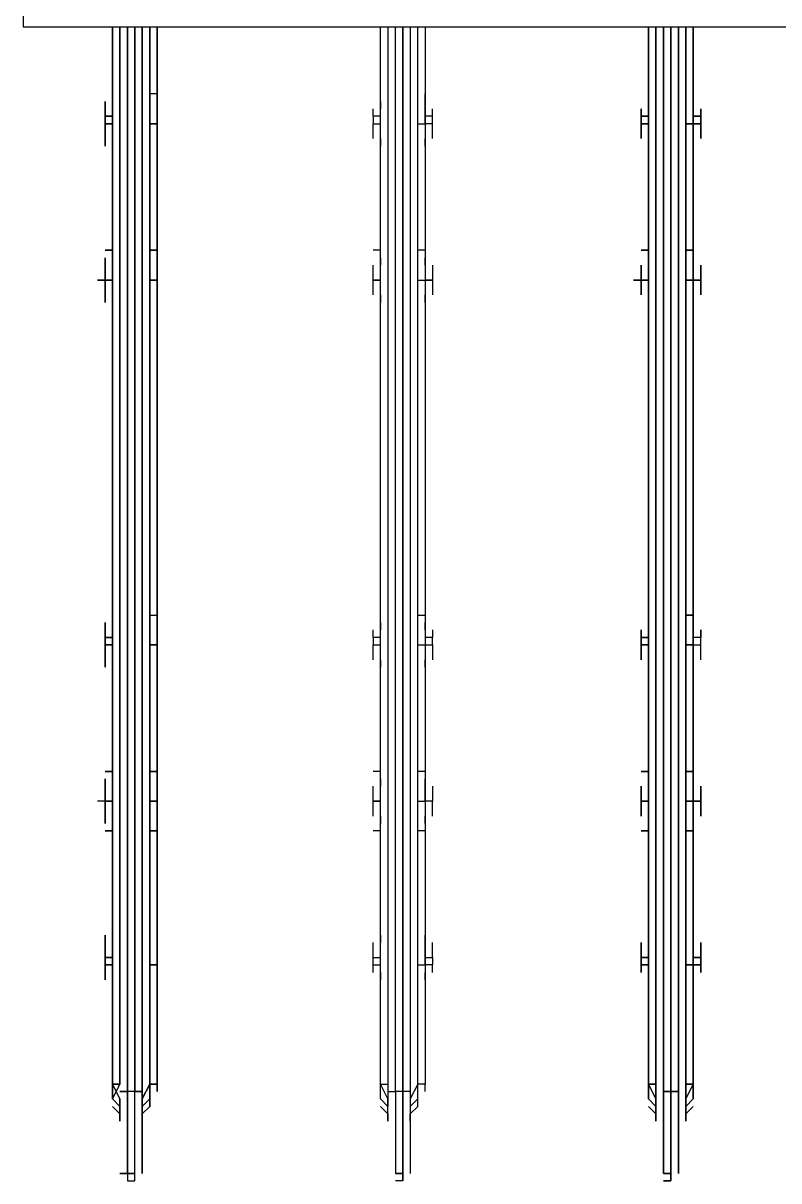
# Model space of a CAD drawing. Header units: metres. Extents: x 532250 to 532639, y 2673852 to 2674172.
# Drawn here: x 532449.1467 to 532449.2871, y 2674042.2893 to 2674042.5044 of the extents above; entities that cross this region are included whole.
import ezdxf

# ---------------------------------------------------------------- set-up
doc = ezdxf.new("R2010")
doc.units = ezdxf.units.M
doc.header["$MEASUREMENT"] = 0
doc.layers.add('IDT', color=7, linetype='Continuous')

# ---------------------------------------------------------------- blocks, each defined once
blk = doc.blocks.new('IDT')
at = {"layer": 'IDT', "color": 0, "lineweight": 25}
for p, q in [((17.66021, 15.45292), (17.66021, 15.46952)), ((17.66021, 15.46952), (17.66021, 15.45292)), ((17.66159, 15.46952), (17.66021, 15.46952)), ((17.66021, 15.46952), (17.66159, 15.46952)), ((17.66021, 15.45292), (17.66021, 15.46952)), ((17.66021, 15.46952), (17.66021, 15.45292)), ((17.66021, 15.45292), (17.66021, 15.46952)), ((17.66021, 15.46952), (17.66021, 15.45292)), ((17.66159, 15.46952), (17.66021, 15.46952)), ((17.66021, 15.46952), (17.66159, 15.46952)), ((17.66021, 15.45292), (17.66021, 15.46952)), ((17.66021, 15.46952), (17.66021, 15.45292)), ((17.71, 15.46952), (17.71, 15.45292)), ((17.71, 15.45292), (17.71, 15.46952)), ((17.71, 15.46952), (17.71138, 15.46952)), ((17.76118, 15.46952), (17.75979, 15.46952)), ((17.75979, 15.46952), (17.75979, 15.45292)), ((17.76118, 15.46952), (17.75979, 15.46952)), ((17.75979, 15.46952), (17.75979, 15.45292)), ((17.76118, 15.45292), (17.76118, 15.46952)), ((17.76118, 15.45292), (17.76118, 15.46952)), ((17.65882, 15.46813), (17.65882, 15.45292)), ((17.65882, 15.45292), (17.65882, 15.46813)), ((17.65882, 15.46813), (17.65882, 15.45292)), ((17.65882, 15.45292), (17.65882, 15.46813)), ((17.66159, 15.46813), (17.66021, 15.46813)), ((17.66021, 15.46813), (17.66159, 15.46813)), ((17.66159, 15.46813), (17.66021, 15.46813)), ((17.66021, 15.46813), (17.66159, 15.46813)), ((17.66021, 15.46813), (17.66159, 15.46813)), ((17.66021, 15.46813), (17.66159, 15.46813)), ((17.66021, 15.46813), (17.66159, 15.46813)), ((17.66021, 15.46813), (17.66159, 15.46813)), ((17.66159, 15.45292), (17.66159, 15.46813)), ((17.66159, 15.46813), (17.66159, 15.45292)), ((17.66159, 15.46813), (17.66159, 15.45292)), ((17.66159, 15.46813), (17.66159, 15.45292)), ((17.70862, 15.45292), (17.70862, 15.46813)), ((17.71138, 15.46813), (17.71, 15.46813)), ((17.71, 15.46813), (17.71138, 15.46813)), ((17.71138, 15.45292), (17.71138, 15.46813)), ((17.75841, 15.45292), (17.75841, 15.46813)), ((17.75841, 15.46813), (17.75841, 15.45292)), ((17.76118, 15.46813), (17.75979, 15.46813)), ((17.75979, 15.46813), (17.76118, 15.46813)), ((17.76118, 15.45292), (17.76118, 15.46813)), ((17.76118, 15.46813), (17.76256, 15.46813)), ((17.76256, 15.46813), (17.76118, 15.46813)), ((17.76118, 15.46813), (17.76118, 15.45292)), ((17.65744, 15.4543), (17.65744, 15.45845)), ((17.65744, 15.45845), (17.65744, 15.45707)), ((17.65744, 15.45707), (17.65744, 15.45845)), ((17.65744, 15.45845), (17.65744, 15.4543)), ((17.65744, 15.45845), (17.65744, 15.4543)), ((17.65744, 15.4543), (17.65744, 15.45845)), ((17.65744, 15.45845), (17.65744, 15.45707)), ((17.65744, 15.45707), (17.65744, 15.45845)), ((17.66297, 15.4543), (17.66297, 15.45845)), ((17.66297, 15.45845), (17.66297, 15.45707)), ((17.66297, 15.45707), (17.66297, 15.45845)), ((17.66297, 15.45845), (17.66297, 15.45707)), ((17.66297, 15.45707), (17.66297, 15.45845)), ((17.66297, 15.45845), (17.66297, 15.4543)), ((17.66297, 15.4543), (17.66297, 15.45845)), ((17.66297, 15.45845), (17.66297, 15.4543)), ((17.70862, 15.4543), (17.70862, 15.45845)), ((17.70862, 15.45845), (17.70862, 15.45707)), ((17.71277, 15.45707), (17.71277, 15.45845)), ((17.71277, 15.45845), (17.71277, 15.4543)), ((17.75841, 15.4543), (17.75841, 15.45845)), ((17.75841, 15.45845), (17.75841, 15.4543)), ((17.75841, 15.45845), (17.75841, 15.45707)), ((17.75841, 15.45707), (17.75841, 15.45845)), ((17.76256, 15.4543), (17.76256, 15.45845)), ((17.76256, 15.45845), (17.76256, 15.45707)), ((17.76256, 15.45707), (17.76256, 15.45845)), ((17.76256, 15.45845), (17.76256, 15.4543)), ((17.65744, 15.45707), (17.65606, 15.45569)), ((17.65606, 15.45569), (17.65744, 15.45707)), ((17.65744, 15.45707), (17.65606, 15.45569)), ((17.65606, 15.45569), (17.65744, 15.45707)), ((17.65744, 15.45569), (17.65606, 15.4543)), ((17.65606, 15.4543), (17.65744, 15.45569)), ((17.65744, 15.45569), (17.65606, 15.4543)), ((17.65744, 15.45569), (17.65606, 15.4543)), ((17.65744, 15.45154), (17.65744, 15.45569)), ((17.65744, 15.45569), (17.65744, 15.45154)), ((17.65744, 15.45154), (17.65744, 15.45569)), ((17.65744, 15.45154), (17.65744, 15.45569)), ((17.66297, 15.45707), (17.66436, 15.45569)), ((17.66436, 15.45569), (17.66297, 15.45707)), ((17.66297, 15.45707), (17.66436, 15.45569)), ((17.66436, 15.45569), (17.66297, 15.45707)), ((17.66297, 15.45154), (17.66297, 15.45569)), ((17.66297, 15.45569), (17.66297, 15.45154)), ((17.66297, 15.45154), (17.66297, 15.45569)), ((17.66297, 15.45569), (17.66436, 15.4543)), ((17.66436, 15.4543), (17.66297, 15.45569)), ((17.66297, 15.45569), (17.66436, 15.4543)), ((17.66436, 15.4543), (17.66297, 15.45569)), ((17.66297, 15.45569), (17.66297, 15.45154)), ((17.70862, 15.45707), (17.70723, 15.45569)), ((17.70723, 15.45569), (17.70723, 15.45154)), ((17.70862, 15.45569), (17.70723, 15.4543)), ((17.71415, 15.45569), (17.71277, 15.45707)), ((17.71277, 15.45154), (17.71277, 15.45569)), ((17.71277, 15.45569), (17.71415, 15.4543)), ((17.75841, 15.45707), (17.75703, 15.45569)), ((17.75703, 15.45569), (17.75841, 15.45707)), ((17.75703, 15.45569), (17.75703, 15.45154)), ((17.75703, 15.45154), (17.75703, 15.45569)), ((17.75703, 15.4543), (17.75841, 15.45569)), ((17.75841, 15.45569), (17.75703, 15.4543)), ((17.76256, 15.45707), (17.76394, 15.45569)), ((17.76394, 15.45569), (17.76256, 15.45707)), ((17.76256, 15.45569), (17.76394, 15.4543)), ((17.76394, 15.4543), (17.76256, 15.45569)), ((17.76256, 15.45569), (17.76394, 15.4543)), ((17.76394, 15.4543), (17.76256, 15.45569)), ((17.65606, 15.4543), (17.65606, 15.45292)), ((17.65606, 15.45154), (17.65744, 15.4543)), ((17.65744, 15.4543), (17.65606, 15.45154)), ((17.65744, 15.4543), (17.65606, 15.45154)), ((17.65606, 15.45292), (17.65606, 15.4543)), ((17.65606, 15.4543), (17.65606, 15.45292)), ((17.65606, 15.45154), (17.65744, 15.4543)), ((17.65606, 15.4543), (17.65606, 15.45292)), ((17.66436, 15.45154), (17.66297, 15.4543)), ((17.66297, 15.4543), (17.66436, 15.45154)), ((17.66436, 15.45154), (17.66297, 15.4543)), ((17.66297, 15.4543), (17.66436, 15.45154)), ((17.66436, 15.4543), (17.66436, 15.45292)), ((17.66436, 15.45292), (17.66436, 15.4543)), ((17.66436, 15.4543), (17.66436, 15.45292)), ((17.66436, 15.45292), (17.66436, 15.4543)), ((17.70723, 15.45154), (17.70862, 15.4543)), ((17.70723, 15.4543), (17.70723, 15.45292)), ((17.71277, 15.4543), (17.71415, 15.45154)), ((17.71415, 15.4543), (17.71415, 15.45292)), ((17.75703, 15.45154), (17.75841, 15.4543)), ((17.75841, 15.4543), (17.75703, 15.45154)), ((17.75703, 15.45292), (17.75703, 15.4543)), ((17.75703, 15.4543), (17.75703, 15.45292)), ((17.76394, 15.4543), (17.76256, 15.45154)), ((17.76394, 15.45154), (17.76256, 15.4543)), ((17.76256, 15.4543), (17.76394, 15.45154)), ((17.76256, 15.45154), (17.76394, 15.4543)), ((17.76394, 15.4543), (17.76394, 15.45292)), ((17.76394, 15.45292), (17.76394, 15.4543)), ((17.65606, 15.45292), (17.65606, 15.45154)), ((17.65606, 15.45154), (17.65606, 15.45292)), ((17.65606, 15.45292), (17.65606, 15.45154)), ((17.65606, 15.45292), (17.65606, 15.45154)), ((17.65606, 15.45154), (17.65606, 15.25513)), ((17.65606, 15.25513), (17.65606, 15.45154)), ((17.65606, 15.45154), (17.65606, 15.25513)), ((17.65606, 15.25513), (17.65606, 15.45154)), ((17.65606, 15.45154), (17.65744, 15.45154)), ((17.65744, 15.45154), (17.65606, 15.45154)), ((17.65606, 15.45154), (17.65744, 15.45154)), ((17.65744, 15.45154), (17.65606, 15.45154)), ((17.65744, 15.45154), (17.65744, 15.25513)), ((17.65744, 15.25513), (17.65744, 15.45154)), ((17.65744, 15.45154), (17.65744, 15.25513)), ((17.65744, 15.25513), (17.65744, 15.45154)), ((17.66021, 15.45292), (17.65882, 15.45292)), ((17.65882, 15.45292), (17.66021, 15.45292)), ((17.65882, 15.45292), (17.66021, 15.45292)), ((17.66021, 15.45292), (17.65882, 15.45292)), ((17.65882, 15.45292), (17.65882, 15.25513)), ((17.65882, 15.25513), (17.65882, 15.45292)), ((17.65882, 15.45292), (17.65882, 15.25513)), ((17.65882, 15.25513), (17.65882, 15.45292)), ((17.66159, 15.45292), (17.66021, 15.45292)), ((17.66021, 15.45292), (17.66159, 15.45292)), ((17.66021, 15.45292), (17.66159, 15.45292)), ((17.66159, 15.45292), (17.66021, 15.45292)), ((17.66021, 15.45292), (17.66159, 15.45292)), ((17.66159, 15.45292), (17.66021, 15.45292)), ((17.66021, 15.25513), (17.66021, 15.45292)), ((17.66021, 15.45292), (17.66021, 15.25513)), ((17.66021, 15.25513), (17.66021, 15.45292)), ((17.66021, 15.45292), (17.66021, 15.25513)), ((17.66159, 15.45292), (17.66021, 15.45292)), ((17.66021, 15.45292), (17.66159, 15.45292)), ((17.66021, 15.25513), (17.66021, 15.45292)), ((17.66021, 15.45292), (17.66021, 15.25513)), ((17.66021, 15.25513), (17.66021, 15.45292)), ((17.66021, 15.45292), (17.66021, 15.25513)), ((17.66159, 15.45292), (17.66159, 15.25513)), ((17.66159, 15.25513), (17.66159, 15.45292)), ((17.66159, 15.45292), (17.66159, 15.25513)), ((17.66159, 15.45292), (17.66159, 15.25513)), ((17.66436, 15.45154), (17.66297, 15.45154)), ((17.66297, 15.45154), (17.66436, 15.45154)), ((17.66436, 15.45154), (17.66297, 15.45154)), ((17.66297, 15.45154), (17.66297, 15.25513)), ((17.66297, 15.25513), (17.66297, 15.45154)), ((17.66297, 15.45154), (17.66436, 15.45154)), ((17.66297, 15.45154), (17.66297, 15.25513)), ((17.66297, 15.25513), (17.66297, 15.45154)), ((17.66436, 15.45154), (17.66436, 15.45292)), ((17.66436, 15.45292), (17.66436, 15.45154)), ((17.66436, 15.45154), (17.66436, 15.45292)), ((17.66436, 15.45292), (17.66436, 15.45154)), ((17.66436, 15.45154), (17.66436, 15.25513)), ((17.66436, 15.25513), (17.66436, 15.45154)), ((17.66436, 15.45154), (17.66436, 15.25513)), ((17.66436, 15.25513), (17.66436, 15.45154)), ((17.70585, 15.45292), (17.70585, 15.45154)), ((17.70585, 15.25513), (17.70585, 15.45154)), ((17.70585, 15.45154), (17.70723, 15.45154)), ((17.70723, 15.45154), (17.70723, 15.25513)), ((17.70862, 15.25513), (17.70862, 15.45292)), ((17.70862, 15.45292), (17.71, 15.45292)), ((17.71, 15.45292), (17.71138, 15.45292)), ((17.71, 15.25513), (17.71, 15.45292)), ((17.71, 15.45292), (17.71, 15.25513)), ((17.71277, 15.45292), (17.71138, 15.45292)), ((17.71138, 15.45292), (17.71138, 15.25513)), ((17.71415, 15.45154), (17.71277, 15.45154)), ((17.71277, 15.25513), (17.71277, 15.45154)), ((17.71415, 15.45292), (17.71415, 15.45154)), ((17.71415, 15.45154), (17.71415, 15.25513)), ((17.75564, 15.45154), (17.75564, 15.45292)), ((17.75564, 15.45292), (17.75564, 15.45154)), ((17.75564, 15.25513), (17.75564, 15.45154)), ((17.75564, 15.45154), (17.75703, 15.45154)), ((17.75703, 15.45154), (17.75564, 15.45154)), ((17.75564, 15.45154), (17.75564, 15.25513)), ((17.75703, 15.45154), (17.75703, 15.25513)), ((17.75703, 15.25513), (17.75703, 15.45154)), ((17.75841, 15.45292), (17.75841, 15.25513)), ((17.75841, 15.25513), (17.75841, 15.45292)), ((17.75841, 15.45292), (17.75979, 15.45292)), ((17.75979, 15.45292), (17.75841, 15.45292)), ((17.75979, 15.45292), (17.76118, 15.45292)), ((17.75979, 15.45292), (17.75979, 15.25513)), ((17.75979, 15.25513), (17.75979, 15.45292)), ((17.75979, 15.45292), (17.76118, 15.45292)), ((17.76118, 15.25513), (17.76118, 15.45292)), ((17.76118, 15.45292), (17.76256, 15.45292)), ((17.76256, 15.45292), (17.76118, 15.45292)), ((17.76118, 15.45292), (17.76118, 15.25513)), ((17.76118, 15.45292), (17.76118, 15.25513)), ((17.76118, 15.25513), (17.76118, 15.45292)), ((17.76256, 15.45154), (17.76394, 15.45154)), ((17.76394, 15.45154), (17.76256, 15.45154)), ((17.76256, 15.45154), (17.76256, 15.25513)), ((17.76256, 15.25513), (17.76256, 15.45154)), ((17.76394, 15.45154), (17.76394, 15.45292)), ((17.76394, 15.45292), (17.76394, 15.45154)), ((17.76394, 15.45154), (17.76394, 15.25513)), ((17.76394, 15.25513), (17.76394, 15.45154)), ((17.65606, 15.42941), (17.65606, 15.43355)), ((17.65606, 15.43355), (17.65606, 15.42941)), ((17.65606, 15.42941), (17.65606, 15.43355)), ((17.65606, 15.43355), (17.65606, 15.42941)), ((17.65606, 15.43079), (17.65606, 15.43217)), ((17.65606, 15.43217), (17.65606, 15.43079)), ((17.65606, 15.43079), (17.65606, 15.43217)), ((17.65606, 15.43217), (17.65606, 15.43079)), ((17.66436, 15.42941), (17.66436, 15.43355)), ((17.66436, 15.43355), (17.66436, 15.42941)), ((17.66436, 15.42941), (17.66436, 15.43355)), ((17.66436, 15.43355), (17.66436, 15.42941)), ((17.66436, 15.43217), (17.66436, 15.43079)), ((17.66436, 15.43079), (17.66436, 15.43217)), ((17.66436, 15.43217), (17.66436, 15.43079)), ((17.66436, 15.43079), (17.66436, 15.43217)), ((17.70585, 15.42941), (17.70585, 15.43355)), ((17.70585, 15.43217), (17.70585, 15.43079)), ((17.71415, 15.43355), (17.71415, 15.42941)), ((17.71415, 15.43079), (17.71415, 15.43217)), ((17.75564, 15.43355), (17.75564, 15.42941)), ((17.75564, 15.42941), (17.75564, 15.43355)), ((17.75564, 15.43079), (17.75564, 15.43217)), ((17.75564, 15.43217), (17.75564, 15.43079)), ((17.76394, 15.42941), (17.76394, 15.43355)), ((17.76394, 15.43355), (17.76394, 15.42941)), ((17.76533, 15.43217), (17.76533, 15.43079)), ((17.76533, 15.43079), (17.76533, 15.43217)), ((17.65467, 15.42941), (17.65467, 15.43079)), ((17.65467, 15.43079), (17.65467, 15.42941)), ((17.65467, 15.43079), (17.65467, 15.42941)), ((17.65467, 15.42941), (17.65467, 15.43079)), ((17.66574, 15.42941), (17.66574, 15.43079)), ((17.66574, 15.43079), (17.66574, 15.42941)), ((17.66574, 15.42941), (17.66574, 15.43079)), ((17.66574, 15.43079), (17.66574, 15.42941)), ((17.70447, 15.43079), (17.70447, 15.42941)), ((17.71553, 15.43079), (17.71553, 15.42941)), ((17.75564, 15.43079), (17.75564, 15.42941)), ((17.75564, 15.42941), (17.75564, 15.43079)), ((17.76533, 15.43079), (17.76533, 15.42941)), ((17.76533, 15.42941), (17.76533, 15.43079)), ((17.65467, 15.42941), (17.65467, 15.42802)), ((17.65467, 15.42802), (17.65467, 15.42941)), ((17.65606, 15.42941), (17.65467, 15.42941)), ((17.65467, 15.42941), (17.65606, 15.42941)), ((17.65467, 15.42941), (17.65606, 15.42941)), ((17.65606, 15.42941), (17.65467, 15.42941)), ((17.65467, 15.42941), (17.65467, 15.42802)), ((17.65467, 15.42802), (17.65467, 15.42941)), ((17.65467, 15.42802), (17.65606, 15.42802)), ((17.65606, 15.42802), (17.65467, 15.42802)), ((17.65467, 15.42526), (17.65467, 15.42802)), ((17.65467, 15.42802), (17.65467, 15.42526)), ((17.65467, 15.42802), (17.65606, 15.42802)), ((17.65606, 15.42802), (17.65467, 15.42802)), ((17.65467, 15.42526), (17.65467, 15.42802)), ((17.65467, 15.42802), (17.65467, 15.42526)), ((17.65606, 15.42387), (17.65606, 15.42941)), ((17.65606, 15.42941), (17.65606, 15.42802)), ((17.65606, 15.42387), (17.65606, 15.42941)), ((17.65606, 15.42941), (17.65744, 15.42941)), ((17.65744, 15.42941), (17.65606, 15.42941)), ((17.65606, 15.42941), (17.65606, 15.42802)), ((17.65606, 15.42802), (17.65606, 15.42387)), ((17.65606, 15.42802), (17.65606, 15.42387)), ((17.66436, 15.42387), (17.66436, 15.42941)), ((17.66436, 15.42941), (17.66436, 15.42387)), ((17.66436, 15.42802), (17.66436, 15.42941)), ((17.66436, 15.42941), (17.66574, 15.42941)), ((17.66574, 15.42941), (17.66436, 15.42941)), ((17.66436, 15.42941), (17.66574, 15.42941)), ((17.66574, 15.42941), (17.66436, 15.42941)), ((17.66436, 15.42941), (17.66436, 15.42802)), ((17.66436, 15.42802), (17.66574, 15.42802)), ((17.66574, 15.42802), (17.66436, 15.42802)), ((17.66436, 15.42802), (17.66574, 15.42802)), ((17.66574, 15.42802), (17.66436, 15.42802)), ((17.66436, 15.42802), (17.66436, 15.42387)), ((17.66436, 15.42387), (17.66436, 15.42802)), ((17.66574, 15.42802), (17.66574, 15.42941)), ((17.66574, 15.42941), (17.66574, 15.42802)), ((17.66574, 15.42802), (17.66574, 15.42941)), ((17.66574, 15.42941), (17.66574, 15.42802)), ((17.66574, 15.42526), (17.66574, 15.42802)), ((17.66574, 15.42802), (17.66574, 15.42526)), ((17.66574, 15.42526), (17.66574, 15.42802)), ((17.66574, 15.42802), (17.66574, 15.42526)), ((17.70447, 15.42941), (17.70585, 15.42941)), ((17.70447, 15.42802), (17.70447, 15.42941)), ((17.70585, 15.42802), (17.70447, 15.42802)), ((17.70447, 15.42802), (17.70447, 15.42526)), ((17.70723, 15.42941), (17.70585, 15.42941)), ((17.70585, 15.42941), (17.70585, 15.42802)), ((17.70585, 15.42802), (17.70585, 15.42387)), ((17.71415, 15.42941), (17.71415, 15.42802)), ((17.71553, 15.42941), (17.71415, 15.42941)), ((17.71415, 15.42802), (17.71415, 15.42387)), ((17.71553, 15.42802), (17.71415, 15.42802)), ((17.71553, 15.42941), (17.71553, 15.42802)), ((17.71553, 15.42802), (17.71553, 15.42526)), ((17.75564, 15.42941), (17.75564, 15.42526)), ((17.75564, 15.42802), (17.75564, 15.42941)), ((17.75564, 15.42941), (17.75703, 15.42941)), ((17.75703, 15.42941), (17.75564, 15.42941)), ((17.75564, 15.42802), (17.75564, 15.42941)), ((17.75564, 15.42941), (17.75564, 15.42802)), ((17.75564, 15.42387), (17.75564, 15.42802)), ((17.75564, 15.42526), (17.75564, 15.42802)), ((17.75564, 15.42802), (17.75564, 15.42387)), ((17.76394, 15.42387), (17.76394, 15.42941)), ((17.76394, 15.42941), (17.76394, 15.42387)), ((17.76533, 15.42941), (17.76394, 15.42941)), ((17.76394, 15.42941), (17.76533, 15.42941)), ((17.76394, 15.42802), (17.76533, 15.42802)), ((17.76533, 15.42802), (17.76394, 15.42802)), ((17.76533, 15.42802), (17.76533, 15.42941)), ((17.76533, 15.42941), (17.76533, 15.42802)), ((17.76533, 15.42526), (17.76533, 15.42802)), ((17.76533, 15.42802), (17.76533, 15.42526)), ((17.65606, 15.42387), (17.65606, 15.42526)), ((17.65606, 15.42526), (17.65606, 15.42387)), ((17.65606, 15.42387), (17.65606, 15.42526)), ((17.65606, 15.42526), (17.65606, 15.42387)), ((17.66436, 15.42387), (17.66436, 15.42526)), ((17.66436, 15.42526), (17.66436, 15.42387)), ((17.66436, 15.42387), (17.66436, 15.42526)), ((17.66436, 15.42526), (17.66436, 15.42387)), ((17.70585, 15.42387), (17.70585, 15.42526)), ((17.71415, 15.42387), (17.71415, 15.42526)), ((17.75564, 15.42526), (17.75564, 15.42387)), ((17.75564, 15.42387), (17.75564, 15.42526)), ((17.76533, 15.42526), (17.76533, 15.42387)), ((17.76533, 15.42387), (17.76533, 15.42526)), ((17.65744, 15.40451), (17.65606, 15.40451)), ((17.65606, 15.40451), (17.65744, 15.40451)), ((17.65744, 15.40451), (17.65606, 15.40451)), ((17.65606, 15.40451), (17.65744, 15.40451)), ((17.66574, 15.40451), (17.66436, 15.40451)), ((17.66436, 15.40451), (17.66574, 15.40451)), ((17.66574, 15.40451), (17.66436, 15.40451)), ((17.66436, 15.40451), (17.66574, 15.40451)), ((17.70585, 15.40451), (17.70723, 15.40451)), ((17.71415, 15.40451), (17.71553, 15.40451)), ((17.75703, 15.40451), (17.75564, 15.40451)), ((17.75564, 15.40451), (17.75703, 15.40451)), ((17.76533, 15.40451), (17.76394, 15.40451)), ((17.76394, 15.40451), (17.76533, 15.40451)), ((17.65606, 15.39898), (17.65606, 15.40313)), ((17.65606, 15.40313), (17.65606, 15.40174)), ((17.65606, 15.40174), (17.65606, 15.40313)), ((17.65606, 15.40313), (17.65606, 15.39898)), ((17.65606, 15.39898), (17.65606, 15.40313)), ((17.65606, 15.40313), (17.65606, 15.40174)), ((17.65606, 15.40174), (17.65606, 15.40313)), ((17.65606, 15.40313), (17.65606, 15.39898)), ((17.66436, 15.40313), (17.66436, 15.40174)), ((17.66436, 15.40174), (17.66436, 15.40313)), ((17.66436, 15.40313), (17.66436, 15.39898)), ((17.66436, 15.39898), (17.66436, 15.40313)), ((17.66436, 15.40174), (17.66436, 15.40313)), ((17.66436, 15.39898), (17.66436, 15.40313)), ((17.66436, 15.40313), (17.66436, 15.39898)), ((17.66436, 15.40174), (17.66436, 15.40313)), ((17.70585, 15.39898), (17.70585, 15.40313)), ((17.70585, 15.40313), (17.70585, 15.40174)), ((17.71415, 15.40174), (17.71415, 15.40313)), ((17.71415, 15.40313), (17.71415, 15.39898)), ((17.75564, 15.39898), (17.75564, 15.40313)), ((17.75564, 15.40313), (17.75564, 15.40174)), ((17.75564, 15.40174), (17.75564, 15.40313)), ((17.75564, 15.40313), (17.75564, 15.39898)), ((17.76394, 15.39898), (17.76394, 15.40313)), ((17.76394, 15.40313), (17.76394, 15.39898)), ((17.76533, 15.40174), (17.76533, 15.40313)), ((17.76533, 15.40313), (17.76533, 15.40174)), ((17.65467, 15.39898), (17.65467, 15.40174)), ((17.65467, 15.40174), (17.65467, 15.39898)), ((17.65467, 15.39898), (17.65467, 15.40174)), ((17.65467, 15.40174), (17.65467, 15.39898)), ((17.66574, 15.40174), (17.66574, 15.39898)), ((17.66574, 15.39898), (17.66574, 15.40174)), ((17.66574, 15.40174), (17.66574, 15.39898)), ((17.66574, 15.40174), (17.66574, 15.39898)), ((17.70447, 15.40174), (17.70447, 15.39898)), ((17.71553, 15.40174), (17.71553, 15.39898)), ((17.75564, 15.40174), (17.75564, 15.39898)), ((17.75564, 15.39898), (17.75564, 15.40174)), ((17.76533, 15.39898), (17.76533, 15.40174)), ((17.76533, 15.40174), (17.76533, 15.39898)), ((17.65467, 15.39621), (17.65467, 15.39898)), ((17.65467, 15.39898), (17.65606, 15.39898)), ((17.65606, 15.39898), (17.65467, 15.39898)), ((17.65467, 15.39898), (17.65467, 15.39621)), ((17.65606, 15.39898), (17.65467, 15.39898)), ((17.65467, 15.39898), (17.65606, 15.39898)), ((17.65467, 15.39621), (17.65467, 15.39898)), ((17.65467, 15.39898), (17.65606, 15.39898)), ((17.65606, 15.39898), (17.65467, 15.39898)), ((17.65467, 15.39898), (17.65467, 15.39621)), ((17.65606, 15.39898), (17.65467, 15.39898)), ((17.65467, 15.39898), (17.65606, 15.39898)), ((17.65606, 15.39898), (17.65606, 15.39483)), ((17.65606, 15.39483), (17.65606, 15.39898)), ((17.65606, 15.39898), (17.65744, 15.39898)), ((17.65744, 15.39898), (17.65606, 15.39898)), ((17.65606, 15.39898), (17.65744, 15.39898)), ((17.65744, 15.39898), (17.65606, 15.39898)), ((17.65606, 15.39483), (17.65606, 15.39898)), ((17.65606, 15.39898), (17.65606, 15.39483)), ((17.66436, 15.39898), (17.66574, 15.39898)), ((17.66574, 15.39898), (17.66436, 15.39898)), ((17.66436, 15.39898), (17.66436, 15.39483)), ((17.66436, 15.39898), (17.66574, 15.39898)), ((17.66436, 15.39483), (17.66436, 15.39898)), ((17.66574, 15.39898), (17.66436, 15.39898)), ((17.66436, 15.39898), (17.66574, 15.39898)), ((17.66574, 15.39898), (17.66436, 15.39898)), ((17.66436, 15.39898), (17.66574, 15.39898)), ((17.66574, 15.39898), (17.66436, 15.39898)), ((17.66436, 15.39898), (17.66436, 15.39483)), ((17.66436, 15.39483), (17.66436, 15.39898)), ((17.66436, 15.39898), (17.66574, 15.39898)), ((17.66574, 15.39898), (17.66436, 15.39898)), ((17.66574, 15.39898), (17.66436, 15.39898)), ((17.66574, 15.39898), (17.66436, 15.39898)), ((17.66574, 15.39898), (17.66574, 15.39621)), ((17.66574, 15.39898), (17.66574, 15.39621)), ((17.66574, 15.39621), (17.66574, 15.39898)), ((17.66574, 15.39898), (17.66574, 15.39621)), ((17.70447, 15.39898), (17.70585, 15.39898)), ((17.70447, 15.39621), (17.70447, 15.39898)), ((17.70447, 15.39898), (17.70585, 15.39898)), ((17.70723, 15.39898), (17.70585, 15.39898)), ((17.70585, 15.39898), (17.70585, 15.39483)), ((17.71415, 15.39898), (17.71415, 15.39483)), ((17.71553, 15.39898), (17.71415, 15.39898)), ((17.71415, 15.39898), (17.71553, 15.39898)), ((17.71553, 15.39898), (17.71415, 15.39898)), ((17.71553, 15.39898), (17.71553, 15.39621)), ((17.75564, 15.39898), (17.75703, 15.39898)), ((17.75703, 15.39898), (17.75564, 15.39898)), ((17.75564, 15.39898), (17.75703, 15.39898)), ((17.75703, 15.39898), (17.75564, 15.39898)), ((17.75564, 15.39898), (17.75564, 15.39621)), ((17.75564, 15.39483), (17.75564, 15.39898)), ((17.75703, 15.39898), (17.75564, 15.39898)), ((17.75564, 15.39898), (17.75703, 15.39898)), ((17.75703, 15.39898), (17.75564, 15.39898)), ((17.75564, 15.39898), (17.75564, 15.39483)), ((17.75564, 15.39621), (17.75564, 15.39898)), ((17.76394, 15.39898), (17.76533, 15.39898)), ((17.76533, 15.39898), (17.76394, 15.39898)), ((17.76394, 15.39898), (17.76394, 15.39483)), ((17.76394, 15.39483), (17.76394, 15.39898)), ((17.76394, 15.39898), (17.76533, 15.39898)), ((17.76533, 15.39898), (17.76394, 15.39898)), ((17.76394, 15.39898), (17.76533, 15.39898)), ((17.76533, 15.39898), (17.76533, 15.39621)), ((17.76533, 15.39621), (17.76533, 15.39898)), ((17.76533, 15.39898), (17.76671, 15.39898)), ((17.65606, 15.39483), (17.65606, 15.39621)), ((17.65606, 15.39621), (17.65606, 15.39483)), ((17.65606, 15.39483), (17.65606, 15.39621)), ((17.65606, 15.39621), (17.65606, 15.39483)), ((17.66436, 15.39483), (17.66436, 15.39621)), ((17.66436, 15.39483), (17.66436, 15.39621)), ((17.66436, 15.39483), (17.66436, 15.39621)), ((17.66436, 15.39483), (17.66436, 15.39621)), ((17.70585, 15.39483), (17.70585, 15.39621)), ((17.71415, 15.39483), (17.71415, 15.39621)), ((17.75564, 15.39621), (17.75564, 15.39483)), ((17.75564, 15.39483), (17.75564, 15.39621)), ((17.76533, 15.39621), (17.76533, 15.39483)), ((17.76533, 15.39483), (17.76533, 15.39621)), ((17.65744, 15.39344), (17.65606, 15.39344)), ((17.65606, 15.39344), (17.65744, 15.39344)), ((17.65744, 15.39344), (17.65606, 15.39344)), ((17.65606, 15.39344), (17.65744, 15.39344)), ((17.66574, 15.39344), (17.66436, 15.39344)), ((17.66436, 15.39344), (17.66574, 15.39344)), ((17.66574, 15.39344), (17.66436, 15.39344)), ((17.66436, 15.39344), (17.66574, 15.39344)), ((17.70585, 15.39344), (17.70723, 15.39344)), ((17.71415, 15.39344), (17.71553, 15.39344)), ((17.75703, 15.39344), (17.75564, 15.39344)), ((17.75564, 15.39344), (17.75703, 15.39344)), ((17.76533, 15.39344), (17.76394, 15.39344)), ((17.76394, 15.39344), (17.76533, 15.39344)), ((17.65606, 15.36993), (17.65606, 15.37408)), ((17.65606, 15.37408), (17.65606, 15.3727)), ((17.65606, 15.3727), (17.65606, 15.37408)), ((17.65606, 15.37408), (17.65606, 15.3727)), ((17.65606, 15.37408), (17.65606, 15.3727)), ((17.65606, 15.36993), (17.65606, 15.37408)), ((17.65606, 15.36993), (17.65606, 15.37408)), ((17.65606, 15.37408), (17.65606, 15.36993)), ((17.66436, 15.37408), (17.66436, 15.3727)), ((17.66436, 15.3727), (17.66436, 15.37408)), ((17.66436, 15.37408), (17.66436, 15.36993)), ((17.66436, 15.3644), (17.66436, 15.37408)), ((17.66436, 15.37408), (17.66436, 15.3727)), ((17.66436, 15.3727), (17.66436, 15.37408)), ((17.66436, 15.37408), (17.66436, 15.36993)), ((17.66436, 15.3644), (17.66436, 15.37408)), ((17.70585, 15.36993), (17.70585, 15.37408)), ((17.70585, 15.37408), (17.70585, 15.3727)), ((17.71415, 15.3727), (17.71415, 15.37408)), ((17.71415, 15.37408), (17.71415, 15.36993)), ((17.75564, 15.36993), (17.75564, 15.37408)), ((17.75564, 15.37408), (17.75564, 15.3727)), ((17.75564, 15.3727), (17.75564, 15.37408)), ((17.75564, 15.37408), (17.75564, 15.36993)), ((17.76394, 15.36993), (17.76394, 15.37408)), ((17.76394, 15.37408), (17.76394, 15.36993)), ((17.76533, 15.3727), (17.76533, 15.37408)), ((17.76533, 15.37408), (17.76533, 15.3727)), ((17.65467, 15.3727), (17.65467, 15.36993)), ((17.65467, 15.3727), (17.65467, 15.36993)), ((17.65467, 15.3727), (17.65467, 15.36993)), ((17.65467, 15.3727), (17.65467, 15.36993)), ((17.66574, 15.36993), (17.66574, 15.3727)), ((17.66574, 15.3727), (17.66574, 15.36993)), ((17.66574, 15.36993), (17.66574, 15.3727)), ((17.66574, 15.3727), (17.66574, 15.36993)), ((17.70447, 15.36993), (17.70447, 15.3727)), ((17.71553, 15.3727), (17.71553, 15.36993)), ((17.75564, 15.3727), (17.75564, 15.36993)), ((17.75564, 15.36993), (17.75564, 15.3727)), ((17.76533, 15.36993), (17.76533, 15.3727)), ((17.76533, 15.3727), (17.76533, 15.36993)), ((17.65467, 15.36993), (17.65467, 15.36855)), ((17.65606, 15.36993), (17.65467, 15.36993)), ((17.65606, 15.36993), (17.65467, 15.36993)), ((17.65467, 15.36993), (17.65467, 15.36855)), ((17.65606, 15.36993), (17.65467, 15.36993)), ((17.65467, 15.36993), (17.65467, 15.36855)), ((17.65606, 15.36993), (17.65467, 15.36993)), ((17.65467, 15.36993), (17.65467, 15.36855)), ((17.65606, 15.36855), (17.65606, 15.36993)), ((17.65606, 15.36993), (17.65744, 15.36993)), ((17.65606, 15.36855), (17.65606, 15.36993)), ((17.65606, 15.36993), (17.65744, 15.36993)), ((17.65606, 15.36855), (17.65606, 15.36993)), ((17.65744, 15.36993), (17.65606, 15.36993)), ((17.65606, 15.36993), (17.65744, 15.36993)), ((17.65606, 15.36855), (17.65606, 15.36993)), ((17.66436, 15.36993), (17.66436, 15.3644)), ((17.66436, 15.36993), (17.66574, 15.36993)), ((17.66574, 15.36993), (17.66436, 15.36993)), ((17.66436, 15.36993), (17.66436, 15.3644)), ((17.66436, 15.36993), (17.66574, 15.36993)), ((17.66574, 15.36993), (17.66436, 15.36993)), ((17.66574, 15.36993), (17.66574, 15.36855)), ((17.66574, 15.36855), (17.66574, 15.36993)), ((17.66574, 15.36993), (17.66574, 15.36855)), ((17.66574, 15.36855), (17.66574, 15.36993)), ((17.70585, 15.36993), (17.70447, 15.36993)), ((17.70447, 15.36993), (17.70447, 15.36855)), ((17.70723, 15.36993), (17.70585, 15.36993)), ((17.70585, 15.36855), (17.70585, 15.36993)), ((17.71415, 15.36993), (17.71415, 15.3644)), ((17.71553, 15.36993), (17.71415, 15.36993)), ((17.71553, 15.36855), (17.71553, 15.36993)), ((17.75564, 15.36993), (17.75564, 15.36855)), ((17.75564, 15.36855), (17.75564, 15.36993)), ((17.75564, 15.36993), (17.75703, 15.36993)), ((17.75703, 15.36993), (17.75564, 15.36993)), ((17.75564, 15.36855), (17.75564, 15.36993)), ((17.75564, 15.36993), (17.75703, 15.36993)), ((17.75703, 15.36993), (17.75564, 15.36993)), ((17.75564, 15.36993), (17.75564, 15.36855)), ((17.76394, 15.3644), (17.76394, 15.36993)), ((17.76394, 15.36993), (17.76394, 15.36855)), ((17.76394, 15.36993), (17.76533, 15.36993)), ((17.76533, 15.36993), (17.76394, 15.36993)), ((17.76533, 15.36855), (17.76533, 15.36993)), ((17.76533, 15.36993), (17.76533, 15.36855)), ((17.65467, 15.36855), (17.65606, 15.36855)), ((17.65467, 15.36716), (17.65467, 15.36855)), ((17.65467, 15.36855), (17.65467, 15.36716)), ((17.65467, 15.36855), (17.65606, 15.36855)), ((17.65467, 15.36855), (17.65606, 15.36855)), ((17.65467, 15.36716), (17.65467, 15.36855)), ((17.65467, 15.36855), (17.65467, 15.36716)), ((17.65467, 15.36855), (17.65606, 15.36855)), ((17.65606, 15.36855), (17.65606, 15.3644)), ((17.65606, 15.3644), (17.65606, 15.36855)), ((17.65606, 15.36855), (17.65606, 15.3644)), ((17.65606, 15.3644), (17.65606, 15.36855)), ((17.66574, 15.36855), (17.66436, 15.36855)), ((17.66436, 15.36855), (17.66574, 15.36855)), ((17.66574, 15.36855), (17.66436, 15.36855)), ((17.66436, 15.36855), (17.66574, 15.36855)), ((17.66574, 15.36716), (17.66574, 15.36855)), ((17.66574, 15.36855), (17.66574, 15.36716)), ((17.66574, 15.36716), (17.66574, 15.36855)), ((17.66574, 15.36855), (17.66574, 15.36716)), ((17.70447, 15.36716), (17.70447, 15.36855)), ((17.70447, 15.36855), (17.70585, 15.36855)), ((17.70585, 15.3644), (17.70585, 15.36855)), ((17.71415, 15.36855), (17.71553, 15.36855)), ((17.71553, 15.36855), (17.71553, 15.36716)), ((17.75564, 15.3644), (17.75564, 15.36855)), ((17.75564, 15.36855), (17.75564, 15.36716)), ((17.75564, 15.36716), (17.75564, 15.36855)), ((17.75564, 15.36855), (17.75564, 15.3644)), ((17.76394, 15.36855), (17.76394, 15.3644)), ((17.76533, 15.36855), (17.76394, 15.36855)), ((17.76394, 15.36855), (17.76533, 15.36855)), ((17.76533, 15.36716), (17.76533, 15.36855)), ((17.76533, 15.36855), (17.76533, 15.36716)), ((17.65606, 15.36578), (17.65606, 15.36716)), ((17.65606, 15.36716), (17.65606, 15.36578)), ((17.65606, 15.36578), (17.65606, 15.36716)), ((17.65606, 15.36716), (17.65606, 15.36578)), ((17.66436, 15.36716), (17.66436, 15.36578)), ((17.66436, 15.36578), (17.66436, 15.36716)), ((17.66436, 15.36716), (17.66436, 15.36578)), ((17.66436, 15.36578), (17.66436, 15.36716)), ((17.70585, 15.36716), (17.70585, 15.36578)), ((17.71415, 15.36578), (17.71415, 15.36716)), ((17.75564, 15.36716), (17.75564, 15.36578)), ((17.75564, 15.36578), (17.75564, 15.36716)), ((17.76533, 15.36716), (17.76533, 15.36578)), ((17.76533, 15.36578), (17.76533, 15.36716)), ((17.65606, 15.3644), (17.65744, 15.3644)), ((17.65744, 15.3644), (17.65606, 15.3644)), ((17.65606, 15.3644), (17.65744, 15.3644)), ((17.65744, 15.3644), (17.65606, 15.3644)), ((17.70723, 15.3644), (17.70585, 15.3644)), ((17.75703, 15.3644), (17.75564, 15.3644)), ((17.65606, 15.30769), (17.65606, 15.30216)), ((17.65606, 15.30216), (17.65606, 15.30769)), ((17.65606, 15.30769), (17.65606, 15.30216)), ((17.65606, 15.30216), (17.65606, 15.30769)), ((17.66436, 15.30216), (17.66436, 15.30769)), ((17.66436, 15.30769), (17.66436, 15.30216)), ((17.66436, 15.30216), (17.66436, 15.30769)), ((17.66436, 15.30769), (17.66436, 15.30216)), ((17.70585, 15.30216), (17.70585, 15.30769)), ((17.71415, 15.30769), (17.71415, 15.30216)), ((17.75564, 15.30216), (17.75564, 15.30769)), ((17.75564, 15.30769), (17.75564, 15.30216)), ((17.76394, 15.30216), (17.76394, 15.30769)), ((17.76394, 15.30769), (17.76394, 15.30216)), ((17.65606, 15.30492), (17.65606, 15.3063)), ((17.65606, 15.3063), (17.65606, 15.30492)), ((17.65606, 15.30492), (17.65606, 15.3063)), ((17.65606, 15.3063), (17.65606, 15.30492)), ((17.66436, 15.3063), (17.66436, 15.30492)), ((17.66436, 15.30492), (17.66436, 15.3063)), ((17.66436, 15.3063), (17.66436, 15.30492)), ((17.66436, 15.30492), (17.66436, 15.3063)), ((17.70585, 15.3063), (17.70585, 15.30492)), ((17.71415, 15.30492), (17.71415, 15.3063)), ((17.75564, 15.30492), (17.75564, 15.3063)), ((17.75564, 15.3063), (17.75564, 15.30492)), ((17.76533, 15.30492), (17.76533, 15.3063)), ((17.76533, 15.3063), (17.76533, 15.30492)), ((17.65467, 15.30216), (17.65467, 15.30492)), ((17.65467, 15.30492), (17.65467, 15.30216)), ((17.65467, 15.30216), (17.65467, 15.30492)), ((17.65467, 15.30492), (17.65467, 15.30216)), ((17.66574, 15.30216), (17.66574, 15.30492)), ((17.66574, 15.30492), (17.66574, 15.30216)), ((17.66574, 15.30216), (17.66574, 15.30492)), ((17.66574, 15.30492), (17.66574, 15.30216)), ((17.70447, 15.30216), (17.70447, 15.30492)), ((17.71553, 15.30492), (17.71553, 15.30216)), ((17.75564, 15.30492), (17.75564, 15.30216)), ((17.75564, 15.30216), (17.75564, 15.30492)), ((17.76533, 15.30216), (17.76533, 15.30492)), ((17.76533, 15.30492), (17.76533, 15.30216)), ((17.65467, 15.29939), (17.65467, 15.30216)), ((17.65467, 15.30216), (17.65467, 15.29939)), ((17.65606, 15.30216), (17.65467, 15.30216)), ((17.65467, 15.30216), (17.65606, 15.30216)), ((17.65606, 15.30216), (17.65467, 15.30216)), ((17.65467, 15.30216), (17.65467, 15.29939)), ((17.65467, 15.29939), (17.65467, 15.30216)), ((17.65467, 15.30216), (17.65606, 15.30216)), ((17.65606, 15.30216), (17.65467, 15.30216)), ((17.65467, 15.30216), (17.65606, 15.30216)), ((17.65606, 15.30216), (17.65467, 15.30216)), ((17.65467, 15.30216), (17.65606, 15.30216)), ((17.65606, 15.29801), (17.65606, 15.30216)), ((17.65606, 15.30216), (17.65744, 15.30216)), ((17.65744, 15.30216), (17.65606, 15.30216)), ((17.65606, 15.30216), (17.65606, 15.29801)), ((17.65606, 15.30216), (17.65744, 15.30216)), ((17.65744, 15.30216), (17.65606, 15.30216)), ((17.65606, 15.30216), (17.65606, 15.29801)), ((17.65606, 15.29801), (17.65606, 15.30216)), ((17.65606, 15.30216), (17.65744, 15.30216)), ((17.65744, 15.30216), (17.65606, 15.30216)), ((17.66574, 15.30216), (17.66436, 15.30216)), ((17.66436, 15.30216), (17.66574, 15.30216)), ((17.66574, 15.30216), (17.66436, 15.30216)), ((17.66436, 15.30216), (17.66436, 15.29801)), ((17.66436, 15.29801), (17.66436, 15.30216)), ((17.66436, 15.30216), (17.66574, 15.30216)), ((17.66574, 15.30216), (17.66436, 15.30216)), ((17.66436, 15.30216), (17.66574, 15.30216)), ((17.66436, 15.30216), (17.66574, 15.30216)), ((17.66574, 15.30216), (17.66436, 15.30216)), ((17.66436, 15.30216), (17.66436, 15.29801)), ((17.66436, 15.29801), (17.66436, 15.30216)), ((17.66436, 15.30216), (17.66574, 15.30216)), ((17.66574, 15.30216), (17.66436, 15.30216)), ((17.66574, 15.30216), (17.66574, 15.29939)), ((17.66574, 15.29939), (17.66574, 15.30216)), ((17.66574, 15.30216), (17.66712, 15.30216)), ((17.66712, 15.30216), (17.66574, 15.30216)), ((17.66574, 15.29939), (17.66574, 15.30216)), ((17.66574, 15.30216), (17.66574, 15.29939)), ((17.70585, 15.30216), (17.70447, 15.30216)), ((17.70447, 15.29939), (17.70447, 15.30216)), ((17.70447, 15.30216), (17.70585, 15.30216)), ((17.70723, 15.30216), (17.70585, 15.30216)), ((17.70585, 15.29801), (17.70585, 15.30216)), ((17.71415, 15.30216), (17.71415, 15.29801)), ((17.71553, 15.30216), (17.71415, 15.30216)), ((17.71415, 15.30216), (17.71553, 15.30216)), ((17.71553, 15.30216), (17.71553, 15.29939)), ((17.75564, 15.29939), (17.75564, 15.30216)), ((17.75564, 15.30216), (17.75703, 15.30216)), ((17.75703, 15.30216), (17.75564, 15.30216)), ((17.75564, 15.30216), (17.75703, 15.30216)), ((17.75703, 15.30216), (17.75564, 15.30216)), ((17.75564, 15.30216), (17.75564, 15.29801)), ((17.75564, 15.30216), (17.75564, 15.29939)), ((17.75564, 15.29801), (17.75564, 15.30216)), ((17.75564, 15.30216), (17.75703, 15.30216)), ((17.75703, 15.30216), (17.75564, 15.30216)), ((17.76533, 15.30216), (17.76394, 15.30216)), ((17.76394, 15.30216), (17.76533, 15.30216)), ((17.76394, 15.30216), (17.76394, 15.29801)), ((17.76394, 15.29801), (17.76394, 15.30216)), ((17.76394, 15.30216), (17.76533, 15.30216)), ((17.76533, 15.30216), (17.76394, 15.30216)), ((17.76533, 15.30216), (17.76394, 15.30216)), ((17.76394, 15.30216), (17.76533, 15.30216)), ((17.76533, 15.29939), (17.76533, 15.30216)), ((17.76533, 15.30216), (17.76533, 15.29939)), ((17.76671, 15.30216), (17.76533, 15.30216)), ((17.76533, 15.30216), (17.76671, 15.30216)), ((17.65606, 15.29801), (17.65606, 15.29939)), ((17.65606, 15.29939), (17.65606, 15.29801)), ((17.65606, 15.29939), (17.65606, 15.29801)), ((17.65606, 15.29939), (17.65606, 15.29801)), ((17.66436, 15.29801), (17.66436, 15.29939)), ((17.66436, 15.29939), (17.66436, 15.29801)), ((17.66436, 15.29939), (17.66436, 15.29801)), ((17.66436, 15.29801), (17.66436, 15.29939)), ((17.70585, 15.29939), (17.70585, 15.29801)), ((17.71415, 15.29801), (17.71415, 15.29939)), ((17.75564, 15.29801), (17.75564, 15.29939)), ((17.75564, 15.29939), (17.75564, 15.29801)), ((17.76533, 15.29939), (17.76533, 15.29801)), ((17.76533, 15.29801), (17.76533, 15.29939)), ((17.65744, 15.29662), (17.65606, 15.29662)), ((17.65606, 15.29662), (17.65744, 15.29662)), ((17.65744, 15.29662), (17.65606, 15.29662)), ((17.65606, 15.29662), (17.65744, 15.29662)), ((17.66574, 15.29662), (17.66436, 15.29662)), ((17.66436, 15.29662), (17.66574, 15.29662)), ((17.66574, 15.29662), (17.66436, 15.29662)), ((17.66436, 15.29662), (17.66574, 15.29662)), ((17.70585, 15.29662), (17.70723, 15.29662)), ((17.71415, 15.29662), (17.71553, 15.29662)), ((17.75703, 15.29662), (17.75564, 15.29662)), ((17.75564, 15.29662), (17.75703, 15.29662)), ((17.76533, 15.29662), (17.76394, 15.29662)), ((17.76394, 15.29662), (17.76533, 15.29662)), ((17.65606, 15.27311), (17.65606, 15.27726)), ((17.65606, 15.27726), (17.65606, 15.27588)), ((17.65606, 15.27588), (17.65606, 15.27726)), ((17.65606, 15.27726), (17.65606, 15.27311)), ((17.65606, 15.27588), (17.65606, 15.27726)), ((17.65606, 15.27726), (17.65606, 15.27588)), ((17.65606, 15.27311), (17.65606, 15.27726)), ((17.65606, 15.27726), (17.65606, 15.27311)), ((17.66436, 15.27173), (17.66436, 15.27726)), ((17.66436, 15.27726), (17.66436, 15.27588)), ((17.66436, 15.27588), (17.66436, 15.27726)), ((17.66436, 15.27726), (17.66436, 15.27311)), ((17.66436, 15.27311), (17.66436, 15.27726)), ((17.66436, 15.27726), (17.66436, 15.27173)), ((17.66436, 15.27726), (17.66436, 15.27588)), ((17.66436, 15.27588), (17.66436, 15.27726)), ((17.70585, 15.27311), (17.70585, 15.27726)), ((17.70585, 15.27726), (17.70585, 15.27588)), ((17.71415, 15.27588), (17.71415, 15.27726)), ((17.71415, 15.27726), (17.71415, 15.27311)), ((17.75564, 15.27588), (17.75564, 15.27726)), ((17.75564, 15.27726), (17.75564, 15.27311)), ((17.75564, 15.27311), (17.75564, 15.27726)), ((17.75564, 15.27726), (17.75564, 15.27588)), ((17.76394, 15.27311), (17.76394, 15.27726)), ((17.76394, 15.27726), (17.76394, 15.27311)), ((17.76533, 15.27588), (17.76533, 15.27726)), ((17.76533, 15.27726), (17.76533, 15.27588)), ((17.65467, 15.27311), (17.65467, 15.27588)), ((17.65467, 15.27588), (17.65467, 15.27311)), ((17.65467, 15.27311), (17.65467, 15.27588)), ((17.65467, 15.27588), (17.65467, 15.27311)), ((17.66574, 15.27311), (17.66574, 15.27588)), ((17.66574, 15.27588), (17.66574, 15.27311)), ((17.66574, 15.27311), (17.66574, 15.27588)), ((17.66574, 15.27588), (17.66574, 15.27311)), ((17.70447, 15.27588), (17.70447, 15.27311)), ((17.71553, 15.27588), (17.71553, 15.27311)), ((17.75564, 15.27311), (17.75564, 15.27588)), ((17.75564, 15.27588), (17.75564, 15.27311)), ((17.76533, 15.27311), (17.76533, 15.27588)), ((17.76533, 15.27588), (17.76533, 15.27311)), ((17.65467, 15.27173), (17.65467, 15.27311)), ((17.65467, 15.27311), (17.65467, 15.27173)), ((17.65606, 15.27311), (17.65467, 15.27311)), ((17.65467, 15.27311), (17.65467, 15.27173)), ((17.65467, 15.27173), (17.65467, 15.27311)), ((17.65467, 15.27311), (17.65606, 15.27311)), ((17.65606, 15.27311), (17.65467, 15.27311)), ((17.65467, 15.27311), (17.65606, 15.27311)), ((17.65744, 15.27311), (17.65606, 15.27311)), ((17.65606, 15.27311), (17.65744, 15.27311)), ((17.65606, 15.26758), (17.65606, 15.27311)), ((17.65606, 15.27311), (17.65606, 15.26758)), ((17.65606, 15.26758), (17.65606, 15.27311)), ((17.65606, 15.27311), (17.65606, 15.26758)), ((17.65744, 15.27311), (17.65606, 15.27311)), ((17.65606, 15.27311), (17.65744, 15.27311)), ((17.66436, 15.27311), (17.66574, 15.27311)), ((17.66574, 15.27311), (17.66436, 15.27311)), ((17.66436, 15.27311), (17.66574, 15.27311)), ((17.66574, 15.27311), (17.66436, 15.27311)), ((17.66436, 15.27311), (17.66436, 15.27173)), ((17.66436, 15.27173), (17.66436, 15.27311)), ((17.66574, 15.27173), (17.66574, 15.27311)), ((17.66574, 15.27311), (17.66574, 15.27173)), ((17.66574, 15.27173), (17.66574, 15.27311)), ((17.66574, 15.27311), (17.66574, 15.27173)), ((17.70447, 15.27311), (17.70585, 15.27311)), ((17.70447, 15.27311), (17.70447, 15.27173)), ((17.70723, 15.27311), (17.70585, 15.27311)), ((17.70585, 15.27311), (17.70585, 15.26758)), ((17.71415, 15.27311), (17.71415, 15.26758)), ((17.71553, 15.27311), (17.71415, 15.27311)), ((17.71553, 15.27173), (17.71553, 15.27311)), ((17.75564, 15.27311), (17.75564, 15.27034)), ((17.75564, 15.27034), (17.75564, 15.27311)), ((17.75564, 15.27311), (17.75564, 15.27173)), ((17.75564, 15.27173), (17.75564, 15.27311)), ((17.75703, 15.27311), (17.75564, 15.27311)), ((17.75564, 15.27311), (17.75703, 15.27311)), ((17.75703, 15.27311), (17.75564, 15.27311)), ((17.75564, 15.27311), (17.75703, 15.27311)), ((17.76394, 15.26758), (17.76394, 15.27311)), ((17.76394, 15.27311), (17.76533, 15.27311)), ((17.76533, 15.27311), (17.76394, 15.27311)), ((17.76394, 15.27311), (17.76394, 15.27173)), ((17.76533, 15.27173), (17.76533, 15.27311)), ((17.76533, 15.27311), (17.76533, 15.27173)), ((17.65606, 15.27173), (17.65467, 15.27173)), ((17.65467, 15.27173), (17.65467, 15.27034)), ((17.65467, 15.27034), (17.65467, 15.27173)), ((17.65467, 15.27173), (17.65467, 15.27034)), ((17.65467, 15.27034), (17.65467, 15.27173)), ((17.65467, 15.27173), (17.65606, 15.27173)), ((17.65467, 15.27173), (17.65606, 15.27173)), ((17.65606, 15.27173), (17.65467, 15.27173)), ((17.66436, 15.27173), (17.66574, 15.27173)), ((17.66574, 15.27173), (17.66436, 15.27173)), ((17.66436, 15.27173), (17.66436, 15.26758)), ((17.66436, 15.26758), (17.66436, 15.27173)), ((17.66574, 15.27173), (17.66436, 15.27173)), ((17.66436, 15.27173), (17.66436, 15.26758)), ((17.66436, 15.26758), (17.66436, 15.27173)), ((17.66436, 15.27173), (17.66574, 15.27173)), ((17.66574, 15.27034), (17.66574, 15.27173)), ((17.66574, 15.27173), (17.66574, 15.27034)), ((17.66574, 15.27034), (17.66574, 15.27173)), ((17.66574, 15.27173), (17.66574, 15.27034)), ((17.70447, 15.27173), (17.70585, 15.27173)), ((17.70447, 15.27173), (17.70447, 15.27034)), ((17.71415, 15.27173), (17.71553, 15.27173)), ((17.71553, 15.27173), (17.71553, 15.27034)), ((17.75564, 15.27173), (17.75564, 15.26758)), ((17.75564, 15.26758), (17.75564, 15.27173)), ((17.76394, 15.27173), (17.76533, 15.27173)), ((17.76533, 15.27173), (17.76394, 15.27173)), ((17.76394, 15.27173), (17.76394, 15.26758)), ((17.76533, 15.27034), (17.76533, 15.27173)), ((17.76533, 15.27173), (17.76533, 15.27034)), ((17.65606, 15.26896), (17.65606, 15.27034)), ((17.65606, 15.27034), (17.65606, 15.26896)), ((17.65606, 15.26896), (17.65606, 15.27034)), ((17.65606, 15.27034), (17.65606, 15.26896)), ((17.66436, 15.27034), (17.66436, 15.26896)), ((17.66436, 15.26896), (17.66436, 15.27034)), ((17.66436, 15.27034), (17.66436, 15.26896)), ((17.66436, 15.26896), (17.66436, 15.27034)), ((17.70585, 15.27034), (17.70585, 15.26896)), ((17.71415, 15.26896), (17.71415, 15.27034)), ((17.75564, 15.27034), (17.75564, 15.26896)), ((17.75564, 15.26896), (17.75564, 15.27034)), ((17.76533, 15.27034), (17.76533, 15.26896)), ((17.76533, 15.26896), (17.76533, 15.27034)), ((17.75564, 15.26758), (17.75703, 15.26758)), ((17.78054, 15.25513), (17.3158, 15.25513)), ((17.78054, 15.16384), (17.78054, 15.25513))]:
    blk.add_line(p, q, dxfattribs=at)

msp = doc.modelspace()

# ---------------------------------------------------------------- block references
at = {"layer": 'IDT', "color": 8, "rotation": 180}
msp.add_blockref('IDT', (532466.92728, 2674057.75885), dxfattribs=at)

doc.saveas('drawing.dxf')
